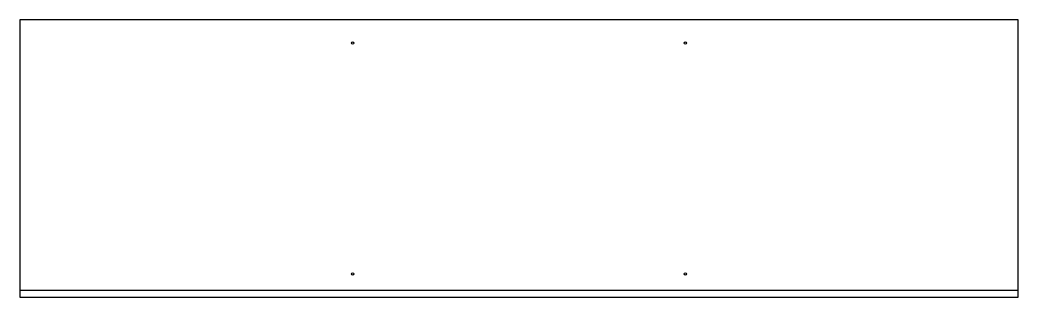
# Model space of a CAD drawing. Extents: x 0 to 2160, y 0 to 600.
import ezdxf

# ---------------------------------------------------------------- set-up
doc = ezdxf.new("R2010")
doc.units = 0
for name, color, linetype in [('0_OUTLINE', 7, 'CONTINUOUS'), ('DRILL_5MM_PINS', 2, 'CONTINUOUS'), ('GROOVE_BACK_6MM', 5, 'CONTINUOUS')]:
    doc.layers.add(name, color=color, linetype=linetype)

msp = doc.modelspace()

# ---------------------------------------------------------------- linework, layer by layer
at = {"layer": '0_OUTLINE'}
msp.add_lwpolyline([(0, 0), (2160, 0), (2160, 600), (0, 600)], close=True, dxfattribs=at)
at = {"layer": 'DRILL_5MM_PINS'}
for centre in [(720, 550), (1440, 550), (720, 50), (1440, 50)]:
    msp.add_circle(centre, 2.5, dxfattribs=at)
at = {"layer": 'GROOVE_BACK_6MM'}
msp.add_line((0, 15), (2160, 15), dxfattribs=at)

doc.saveas('drawing.dxf')
